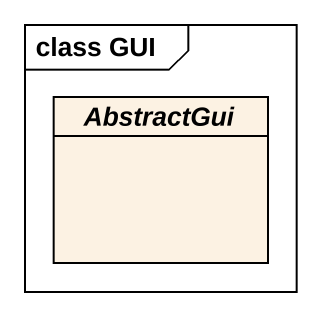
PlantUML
@startuml
mainframe class GUI
hide circle
hide empty members
abstract class AbstractGui
@enduml
